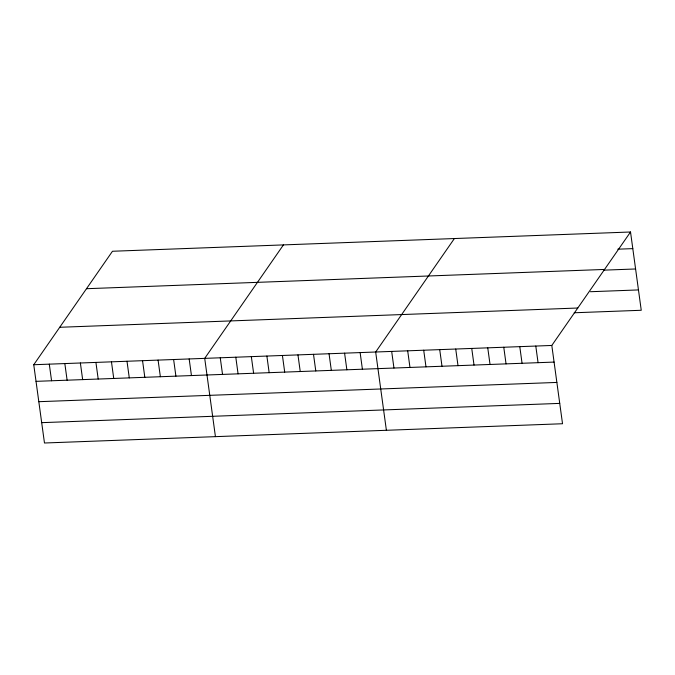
<?xml version="1.0" encoding="UTF-8"?>
<svg xmlns="http://www.w3.org/2000/svg" width="675" height="675" viewBox="0 0 675 675"><rect width="100%" height="100%" fill="white"/><g stroke="black" fill="none" stroke-linecap="round" stroke-linejoin="round"><path stroke-width="1.01" d="M630.526 231.997L551.804 345.457L562.528 423.74L44.474 443.002L33.75 364.728L112.472 251.26L630.526 231.997L641.25 310.272L574.197 312.77M283.433 244.907L204.711 358.366L215.435 436.641M454.385 238.553L375.671 352.012L386.387 430.287M617.794 249.185L632.804 248.628M86.493 288.706L604.547 269.443M603.568 270.16L635.588 268.971M590.423 291.718L638.466 289.929M59.729 327.282L577.783 308.019M33.75 364.728L551.804 345.457M36.028 381.35L554.082 362.087M38.812 401.692L556.875 382.43M41.69 422.66L559.744 403.388M535.79 346.056L538.068 362.686M519.784 346.655L522.062 363.277M503.769 347.245L506.048 363.876M487.755 347.844L490.033 364.466M471.741 348.435L474.019 365.065M455.726 349.034L458.004 365.664M439.72 349.625L441.998 366.255M423.706 350.224L425.984 366.854M407.692 350.823L409.97 367.445M391.677 351.413L393.955 368.044M360.129 352.586L362.399 369.217M344.587 353.168L346.866 369.79M329.046 353.742L331.324 370.373M313.504 354.324L315.782 370.946M297.962 354.898L300.24 371.528M282.42 355.48L284.698 372.102M266.878 356.054L269.156 372.684M251.336 356.636L253.614 373.258M235.794 357.21L238.073 373.84M220.253 357.792L222.531 374.414M189.169 358.948L191.447 375.57M173.627 359.522L175.905 376.152M158.085 360.104L160.363 376.726M142.543 360.678L144.821 377.308M127.001 361.26L129.279 377.882M111.459 361.834L113.738 378.464M95.918 362.416L98.196 379.038M80.376 362.99L82.654 379.62M64.834 363.572L67.112 380.194M49.292 364.146L51.57 380.776"/></g></svg>
